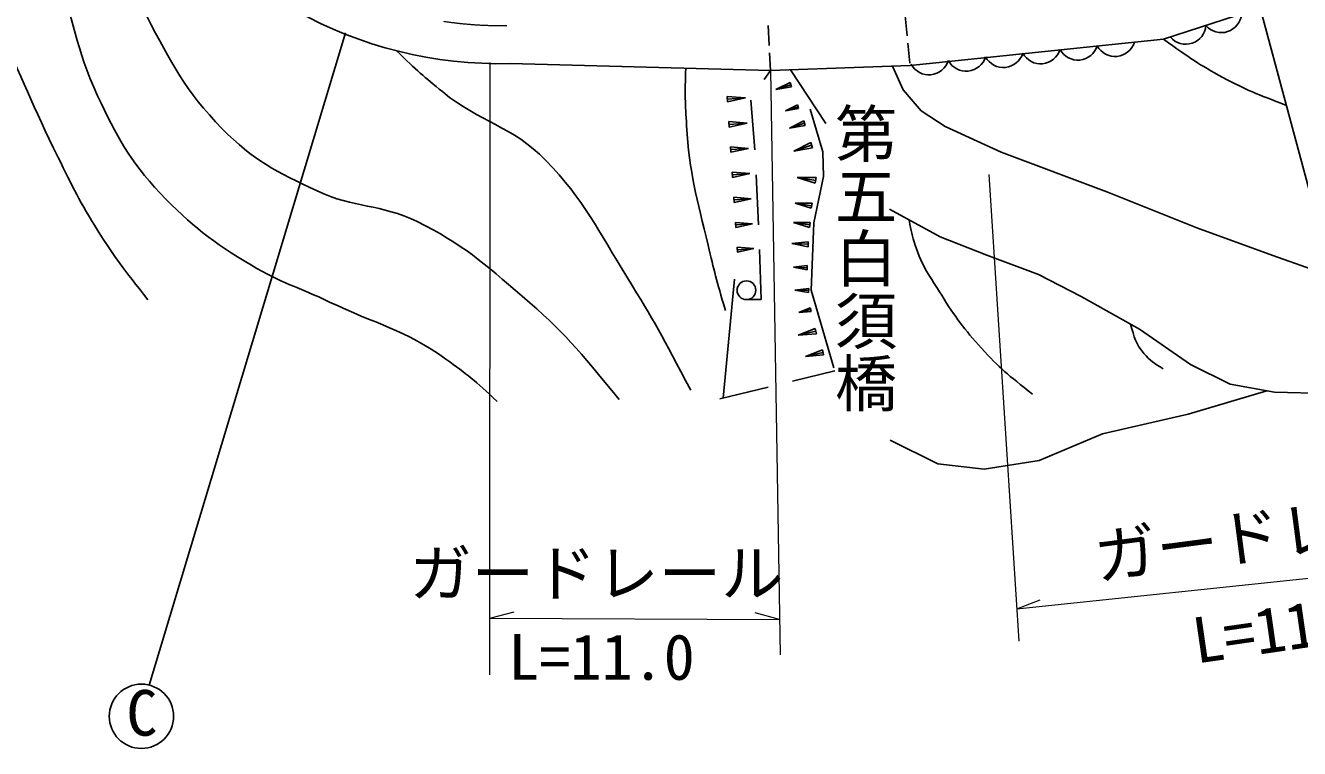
# Model space of a CAD drawing. Units: millimetres, scale not verified. Extents: x 40000 to 680000, y 20000 to 380000.
# Drawn here: x 501559 to 552660, y 259722 to 288692 of the extents above; entities that cross this region are included whole.
import ezdxf
from ezdxf.enums import TextEntityAlignment as Align

# ---------------------------------------------------------------- set-up
doc = ezdxf.new("R2010")
doc.units = ezdxf.units.MM
doc.header["$LTSCALE"] = 1000
doc.linetypes.add('CHAIN', pattern=[18.5, 12, -1.5, 3.5, -1.5])
for name, color, linetype, lineweight in [('M-BGD', 7, 'Continuous', 25), ('M-BMK', 2, 'CHAIN', 13), ('M-BMK-SRVR', 3, 'Continuous', 25), ('M-STR-HTXT', 7, 'Continuous', 13), ('M-STR-STRC', 7, 'Continuous', 25)]:
    doc.layers.add(name, color=color, linetype=linetype, lineweight=lineweight)
doc.styles.add('@ＭＳ ゴシック', font='')
doc.styles.add('ＭＳ ゴシック', font='')
doc.styles.get('@ＭＳ ゴシック').set_extended_font_data('@MS Gothic')
doc.styles.get('ＭＳ ゴシック').set_extended_font_data('MS Gothic')

msp = doc.modelspace()

# ---------------------------------------------------------------- linework, layer by layer
at = {"layer": 'M-BGD'}
for p, q in [((547207, 288139), (551087, 289395)), ((536839, 289075), (536919, 288279)), ((531352, 288691), (531392, 287892)), ((536948, 287980), (537028, 287184)), ((537037, 287093), (547207, 288139)), ((531407, 287592), (531442, 286886)), ((531442, 286886), (521002, 287167)), ((531191, 286531), (531442, 286886)), ((531442, 286886), (537037, 287093)), ((532243, 286916), (533665, 284768)), ((536757, 286115), (536337, 287067)), ((532232, 286409), (531660, 286126)), ((532261, 286319), (531660, 286126)), ((532290, 286229), (531660, 286126)), ((532232, 286409), (532290, 286229)), ((529718, 285635), (529703, 285853)), ((529703, 285853), (530438, 285792)), ((529710, 285744), (530438, 285792)), ((529718, 285635), (530438, 285792)), ((530809, 283708), (530656, 285702)), ((537485, 285278), (536757, 286115)), ((532521, 285512), (532038, 285273)), ((532545, 285436), (532038, 285273)), ((532570, 285360), (532038, 285273)), ((532521, 285512), (532570, 285360)), ((533031, 285337), (533540, 283627)), ((538449, 284641), (537485, 285278)), ((529786, 284620), (529771, 284839)), ((529771, 284839), (530505, 284778)), ((529778, 284729), (530505, 284778)), ((529786, 284620), (530505, 284778)), ((532774, 284866), (532203, 284583)), ((532803, 284776), (532203, 284583)), ((532832, 284686), (532203, 284583)), ((532774, 284866), (532832, 284686)), ((540687, 283622), (538449, 284641)), ((529853, 283610), (529839, 283824)), ((529839, 283824), (530560, 283765)), ((529846, 283717), (530560, 283765)), ((529853, 283610), (530560, 283765)), ((533053, 284000), (532373, 283663)), ((533087, 283893), (532373, 283663)), ((533122, 283786), (532373, 283663)), ((533053, 284000), (533122, 283786)), ((533540, 283627), (533567, 282644)), ((544926, 282021), (540687, 283622)), ((529921, 282604), (529906, 282814)), ((529906, 282814), (530614, 282756)), ((529914, 282709), (530614, 282756)), ((529921, 282604), (530614, 282756)), ((530956, 280711), (530860, 282709)), ((533255, 282485), (532512, 282604)), ((533273, 282596), (532512, 282604)), ((533237, 282373), (532512, 282604)), ((533567, 282644), (533185, 280789)), ((533273, 282596), (533237, 282373)), ((529988, 281601), (529974, 281807)), ((529974, 281807), (530668, 281750)), ((529981, 281704), (530668, 281750)), ((529988, 281601), (530668, 281750)), ((533092, 281472), (532436, 281577)), ((533108, 281570), (532436, 281577)), ((533077, 281373), (532436, 281577)), ((533108, 281570), (533077, 281373)), ((548547, 280584), (544926, 282021)), ((536212, 281330), (538249, 280220)), ((530054, 280602), (530041, 280805)), ((530041, 280805), (530722, 280749)), ((530048, 280704), (530722, 280749)), ((530054, 280602), (530722, 280749)), ((533020, 280700), (532364, 280805)), ((533035, 280799), (532364, 280805)), ((533004, 280602), (532364, 280805)), ((533035, 280799), (533004, 280602)), ((533185, 280789), (533076, 278087)), ((551585, 279474), (548547, 280584)), ((538249, 280220), (540123, 279492)), ((530121, 279608), (530108, 279806)), ((530108, 279806), (530776, 279751)), ((530114, 279707), (530776, 279751)), ((530121, 279608), (530776, 279751)), ((531062, 277713), (530996, 279712)), ((532954, 280024), (532293, 279952)), ((532950, 279925), (532293, 279952)), ((532946, 279827), (532293, 279952)), ((532954, 280024), (532946, 279827)), ((532916, 279070), (532361, 279009)), ((532916, 279070), (532909, 278904)), ((540123, 279492), (542197, 278710)), ((553975, 278634), (551585, 279474)), ((529993, 278530), (529542, 273761)), ((532912, 278987), (532361, 279009)), ((532909, 278904), (532361, 279009)), ((542197, 278710), (543907, 277837)), ((532977, 278154), (532422, 278093)), ((532973, 278071), (532422, 278093)), ((532970, 277988), (532422, 278093)), ((532977, 278154), (532970, 277988)), ((533076, 278087), (533983, 274977)), ((530472, 277709), (531062, 277713)), ((543907, 277837), (546236, 276527)), ((533037, 277379), (532583, 277197)), ((533054, 277308), (532583, 277197)), ((533071, 277237), (532583, 277197)), ((533037, 277379), (533071, 277237)), ((533232, 276552), (532556, 276282)), ((533232, 276552), (533281, 276342)), ((546236, 276527), (548292, 275108)), ((533257, 276447), (532556, 276282)), ((533281, 276342), (532556, 276282)), ((533522, 275700), (532846, 275430)), ((533546, 275595), (532846, 275430)), ((533571, 275490), (532846, 275430)), ((533522, 275700), (533571, 275490)), ((548292, 275108), (549875, 274325)), ((532325, 274436), (534022, 274848)), ((529410, 273729), (531353, 274200)), ((548195, 273120), (551349, 274055)), ((549875, 274325), (551658, 273998)), ((551658, 273998), (553750, 273943)), ((544756, 272329), (548195, 273120)), ((536242, 272083), (538152, 271128)), ((542218, 271264), (544756, 272329)), ((538152, 271128), (540008, 270910)), ((540008, 270910), (542218, 271264))]:
    msp.add_line(p, q, dxfattribs=at)
msp.add_circle((530477, 278084), 375, dxfattribs=at)
for centre, radius, start, end in [((520588, 304000), 16839, 210.4649, 271.4081), ((549526, 289218), 812, 220.5523, 355.3126), ((548099, 288756), 812, 220.5523, 355.3126), ((542278, 287967), 812, 208.2525, 343.0127), ((543770, 288115), 812, 208.2525, 343.0127), ((545263, 288262), 812, 208.2525, 343.0127), ((537799, 287526), 812, 208.2525, 343.0127), ((539292, 287673), 812, 208.2525, 343.0127), ((540785, 287820), 812, 208.2525, 343.0127)]:
    msp.add_arc(centre, radius, start, end, dxfattribs=at)
for points, knots in [([(481961, 317260), (482219, 316903), (482344, 316767), (482651, 316518), (483104, 316151), (483474, 316129), (484010, 315899), (484663, 315620), (485092, 315600), (485708, 315245), (486647, 314703), (487154, 314342), (487940, 313595), (489020, 312567), (489593, 311937), (490438, 310708), (491296, 309462), (491751, 308738), (492427, 307385), (493795, 304651), (494313, 303003), (495521, 300195), (497453, 295706), (498492, 293173), (500466, 288703), (501383, 286626), (501869, 285449), (502867, 283409), (503438, 282244), (503761, 281588), (504450, 280489), (505164, 279351), (505470, 278968), (506470, 277705)], [0, 0, 0, 0, 1, 1, 1, 2, 2, 2, 3, 3, 3, 4, 4, 4, 5, 5, 5, 6, 6, 6, 7, 7, 7, 8, 8, 8, 9, 9, 9, 10, 10, 10, 11, 11, 11, 11]), ([(520472, 273627), (519601, 274463), (519266, 274712), (518425, 275319), (516778, 276507), (515591, 276736), (513758, 277611), (512536, 278195), (511781, 278388), (510620, 279085), (509058, 280022), (508216, 280656), (506963, 281977), (505716, 283293), (505228, 284242), (504452, 285880), (503561, 287763), (503485, 288983), (502815, 290956), (502146, 292926), (501773, 294030), (501041, 295977), (500144, 298367), (499646, 299709), (498653, 302060), (498071, 303439), (497739, 304210), (497084, 305556), (496415, 306932), (496049, 307709), (495310, 309049), (494844, 309896), (494381, 310262), (494000, 311151), (493879, 311434), (493789, 311593), (493749, 311898), (493730, 312046), (493722, 312107), (493726, 312278)], [0, 0, 0, 0, 1, 1, 1, 2, 2, 2, 3, 3, 3, 4, 4, 4, 5, 5, 5, 6, 6, 6, 7, 7, 7, 8, 8, 8, 9, 9, 9, 10, 10, 10, 11, 11, 11, 12, 12, 12, 13, 13, 13, 13]), ([(525375, 273710), (523714, 275717), (523170, 276402), (521486, 277844), (519953, 279158), (519081, 279941), (517270, 280833), (515799, 281556), (514742, 281367), (513258, 282061), (511647, 282814), (510698, 283290), (509451, 284558), (507964, 286068), (507416, 287188), (506422, 289061), (505295, 291183), (504998, 292535), (504293, 294833), (503959, 295923), (503624, 296519), (503556, 297657), (503523, 298222), (503519, 298545), (503602, 299105), (503641, 299372), (503655, 299472), (503731, 299784)], [0, 0, 0, 0, 1, 1, 1, 2, 2, 2, 3, 3, 3, 4, 4, 4, 5, 5, 5, 6, 6, 6, 7, 7, 7, 8, 8, 8, 9, 9, 9, 9]), ([(552134, 285492), (550927, 285953), (550548, 286100), (549590, 286612), (548615, 287133), (548278, 287375), (547207, 288139)], [0, 0, 0, 0, 1, 1, 1, 2, 2, 2, 2]), ([(528240, 274078), (527104, 276245), (526768, 276867), (525702, 278581), (524519, 280483), (523987, 281681), (522427, 283289), (521078, 284680), (519791, 284802), (518293, 286031), (517542, 286648), (517267, 286873), (516434, 287682)], [0, 0, 0, 0, 1, 1, 1, 2, 2, 2, 3, 3, 3, 4, 4, 4, 4]), ([(529632, 277271), (529269, 278507), (529183, 278861), (528936, 279891), (528494, 281740), (528186, 282783), (528076, 284681), (528024, 285576), (528002, 285912), (528041, 286978)], [0, 0, 0, 0, 1, 1, 1, 2, 2, 2, 3, 3, 3, 3]), ([(541953, 273915), (540962, 274701), (540630, 274961), (539907, 275757), (539208, 276526), (538853, 276999), (538310, 277885), (537847, 278642), (537505, 279043), (537246, 279891), (537128, 280277), (537079, 280435), (537009, 280896)], [0, 0, 0, 0, 1, 1, 1, 2, 2, 2, 3, 3, 3, 4, 4, 4, 4]), ([(547193, 274938), (546827, 275148), (546669, 275259), (546415, 275552), (546087, 275932), (546035, 276198), (545885, 276724)], [0, 0, 0, 0, 1, 1, 1, 2, 2, 2, 2])]:
    msp.add_open_spline(points, degree=3, knots=knots, dxfattribs=at)
at = {"layer": 'M-BMK'}
msp.add_arc((520610, 303866), 15175, 210.3926, 270.9401, dxfattribs=at)
at = {"layer": 'M-BMK-SRVR'}
msp.add_line((558816, 260600), (542560, 321160), dxfattribs=at)
at = {"layer": 'M-STR-HTXT'}
for p, q in [((520185, 262670), (520198, 287214)), ((531442, 286886), (531824, 263468)), ((540205, 282718), (541403, 264021)), ((541320, 265317), (557106, 266974)), ((541320, 265317), (542257, 265677)), ((520186, 264946), (521157, 265202)), ((520186, 264946), (531801, 264893)), ((531801, 264893), (530832, 265157))]:
    msp.add_line(p, q, dxfattribs=at)
at = {"layer": 'M-STR-STRC'}
msp.add_line((514390, 288403), (506526, 262261), dxfattribs=at)
msp.add_circle((506209, 261011), 1289, dxfattribs=at)

# ---------------------------------------------------------------- texts
at = {"layer": 'M-BGD', "style": '@ＭＳ ゴシック'}
msp.add_text('第五白須橋', height=1833, rotation=270, dxfattribs=at).set_placement((533777, 285628), align=Align.BOTTOM_LEFT)
at = {"layer": 'M-STR-HTXT', "style": 'ＭＳ ゴシック'}
for s, rotation, p in [('ガードレール', 7.483, (544629, 265933)), ('L=11.0', 8.23, (548594, 262579))]:
    msp.add_text(s, height=1833, rotation=rotation, dxfattribs=at).set_placement(p, align=Align.BOTTOM_LEFT)
for s, p in [('ガードレール', (516957, 265278)), ('L=11.0', (520922, 261924))]:
    msp.add_text(s, height=1833, dxfattribs=at).set_placement(p, align=Align.BOTTOM_LEFT)
at = {"layer": 'M-STR-STRC', "style": 'ＭＳ ゴシック'}
msp.add_text('C', height=1833, dxfattribs=at).set_placement((505605, 259685), align=Align.BOTTOM_LEFT)

doc.saveas('drawing.dxf')
